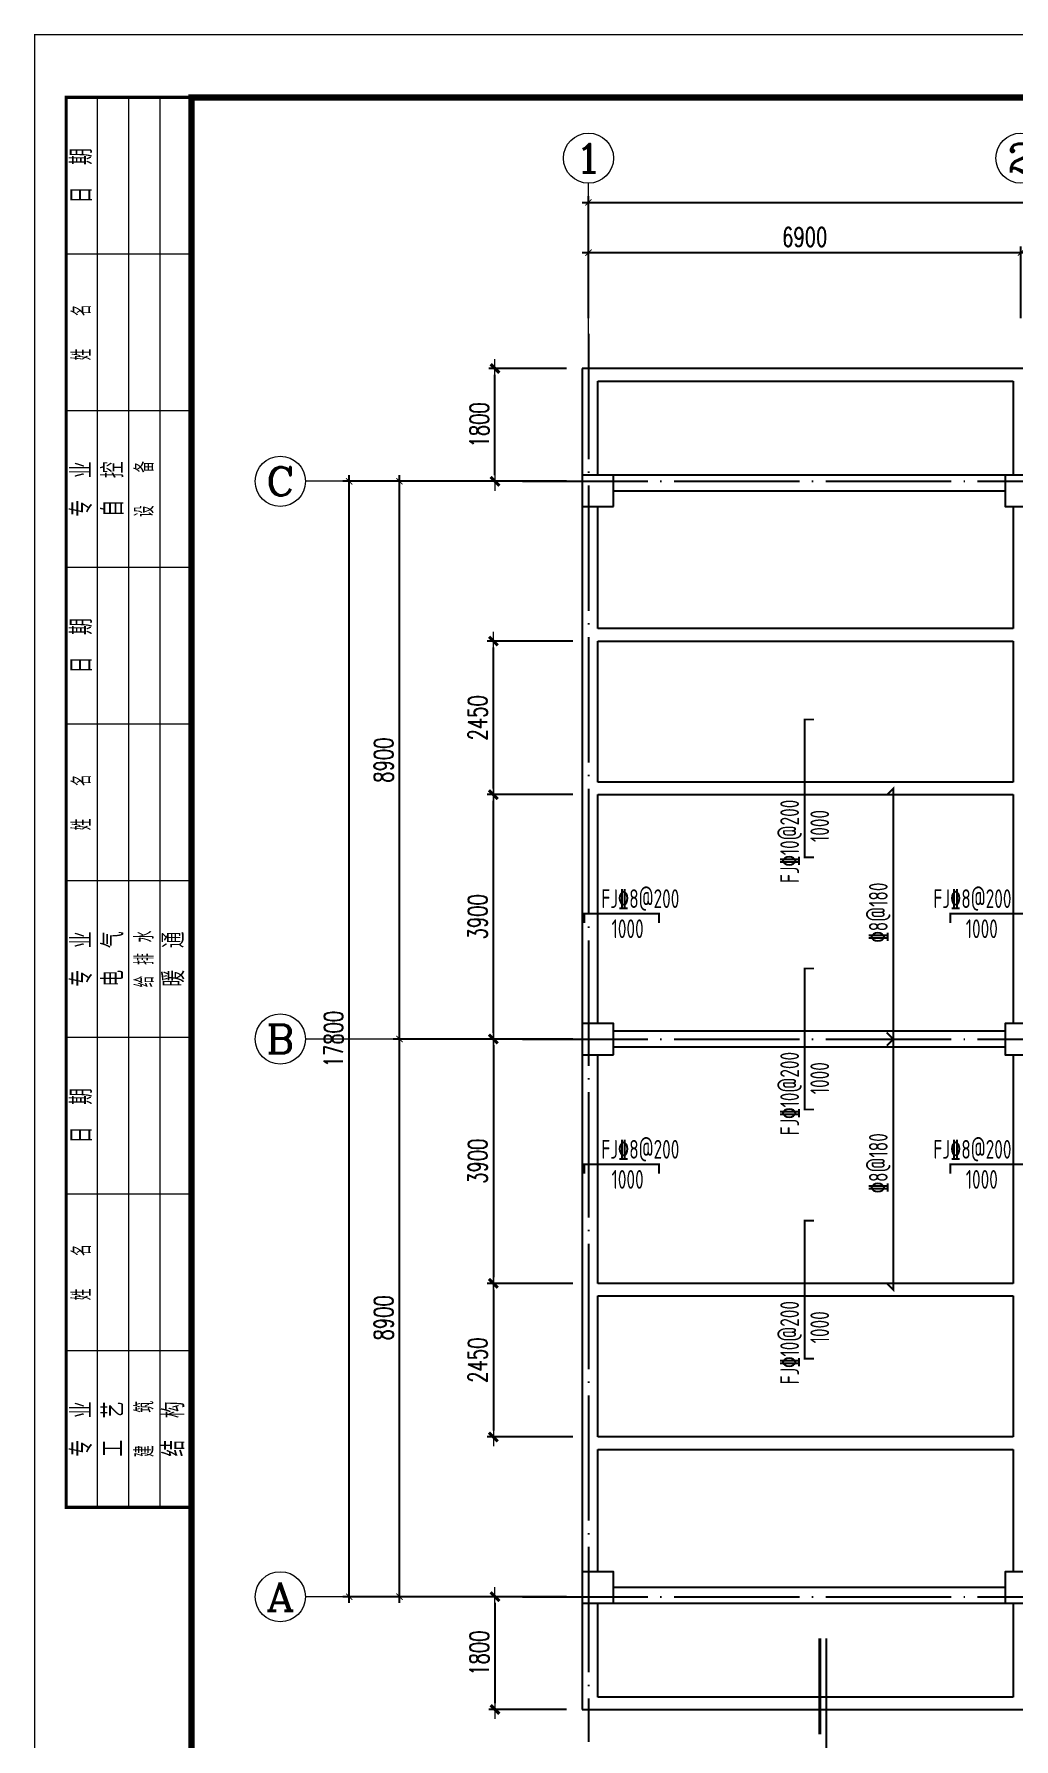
# Model space of a CAD drawing. Extents: x -21254 to 860439, y -324318 to 454338.
# Drawn here: x 170060 to 185691, y -185598 to -158393 of the extents above; entities that cross this region are included whole.
import ezdxf
from ezdxf.enums import TextEntityAlignment as Align

# ---------------------------------------------------------------- set-up
doc = ezdxf.new("R2010")
doc.units = 0
doc.header["$LTSCALE"] = 1000
doc.header["$MEASUREMENT"] = 0
doc.linetypes.add('DOTE', pattern=[2.42, 2, -0.2, 0.02, -0.2])
doc.layers.get('0').update_dxf_attribs({"linetype": 'CONTINUOUS'})
doc.layers.get('Defpoints').update_dxf_attribs({"linetype": 'CONTINUOUS', "lineweight": 5})
for name, color, linetype in [('AXIS_TEXT', 7, 'CONTINUOUS'), ('BEAM_CONT', 4, 'CONTINUOUS'), ('COLU', 7, 'CONTINUOUS'), ('DIMENSION', 3, 'CONTINUOUS'), ('DOTE', 1, 'DOTE'), ('FSK_FREIN', 2, 'CONTINUOUS'), ('FSK_FTEXT', 4, 'CONTINUOUS'), ('FSK_ZREIN', 1, 'CONTINUOUS'), ('FSK_ZTEXT', 3, 'CONTINUOUS')]:
    doc.layers.add(name, color=color, linetype=linetype)
doc.layers.add('DIM', color=3, linetype='CONTINUOUS', lineweight=5)
doc.layers.add('FRAME', color=3, linetype='CONTINUOUS', lineweight=5)
doc.styles.add('_TCH_AXIS', font='COMPLEX', dxfattribs={"bigfont": 'GBCBIG'})
doc.styles.add('BW_Rein', font='Tssdeng.shx', dxfattribs={"width": 0.7, "bigfont": 'hztxt.shx'})
doc.styles.add('COMPLEX', font='COMPLEX')
doc.styles.add('DXFS', font='txt.shx', dxfattribs={"width": 0.65, "bigfont": 'dxfs.shx'})
doc.styles.add('TSSD_Dimension', font='TXT.shx', dxfattribs={"width": 0.7, "bigfont": 'hztxt.shx'})
doc.dimstyles.new('TSSD_100_100$0', dxfattribs={"dimtxt": 300, "dimasz": 100, "dimexe": 100, "dimexo": 250, "dimgap": 100, "dimtad": 1, "dimdec": 0, "dimzin": 0, "dimdsep": 46, "dimtxsty": 'TSSD_Dimension', "dimblk1": '_tsdbk', "dimblk2": '_tsdbk', "dimsah": 1, "dimcen": 0, "dimdle": 100, "dimclrt": 7, "dimadec": 1, "dimazin": 0, "dimtfac": 1, "dimtdec": 0, "dimtix": 1, "dimtmove": 2, "dimatfit": 3, "dimldrblk": '_tsdbk', "dimfxl": 100, "dimtolj": 1, "dimtzin": 0, "dimarcsym": 0})

# ---------------------------------------------------------------- blocks, each defined once
blk = doc.blocks.new('_ARCHTICK')
at = {"color": 0, "linetype": 'ByBlock', "const_width": 0.15}
blk.add_lwpolyline([(-0.5, -0.5), (0.5, 0.5)], dxfattribs=at)
blk = doc.blocks.new('*D734')
at = {"layer": 'Defpoints', "color": 0, "ltscale": 0.5, "transparency": 16777216}
for p in [(175888, -174429), (177850, -174429), (177850, -183329)]:
    blk.add_point(p, dxfattribs=at)
at = {"layer": 'DIM', "color": 0, "lineweight": -2, "ltscale": 0.5, "transparency": 16777216}
for p, q in [((175888, -183429), (175888, -174329)), ((177600, -174429), (175788, -174429)), ((177600, -183329), (175788, -183329))]:
    blk.add_line(p, q, dxfattribs=at)
at = {"layer": 'DIM', "color": 0, "lineweight": -2, "ltscale": 0.5, "transparency": 16777216, "xscale": 100, "yscale": 100, "zscale": 100}
for p, rotation in [((175888, -174429), 90), ((175888, -183329), 270)]:
    blk.add_blockref('_ARCHTICK', p, dxfattribs=dict(at, rotation=rotation))
at = {"layer": 'DIM', "color": 3, "ltscale": 0.5, "transparency": 16777216, "insert": (175638, -178879), "char_height": 300, "attachment_point": 5, "rotation": 90, "style": 'TSSD_Dimension'}
blk.add_mtext('\\A1;8900', dxfattribs=at)
blk = doc.blocks.new('*D735')
at = {"layer": 'Defpoints', "color": 0, "ltscale": 0.5, "transparency": 16777216}
for p in [(175888, -165529), (177850, -165529), (177850, -174429)]:
    blk.add_point(p, dxfattribs=at)
at = {"layer": 'DIM', "color": 0, "lineweight": -2, "ltscale": 0.5, "transparency": 16777216}
for p, q in [((177600, -165529), (175788, -165529)), ((175888, -174529), (175888, -165429)), ((177600, -174429), (175788, -174429))]:
    blk.add_line(p, q, dxfattribs=at)
at = {"layer": 'DIM', "color": 0, "lineweight": -2, "ltscale": 0.5, "transparency": 16777216, "xscale": 100, "yscale": 100, "zscale": 100}
for p, rotation in [((175888, -165529), 90), ((175888, -174429), 270)]:
    blk.add_blockref('_ARCHTICK', p, dxfattribs=dict(at, rotation=rotation))
at = {"layer": 'DIM', "color": 3, "ltscale": 0.5, "transparency": 16777216, "insert": (175638, -169979), "char_height": 300, "attachment_point": 5, "rotation": 90, "style": 'TSSD_Dimension'}
blk.add_mtext('\\A1;8900', dxfattribs=at)
blk = doc.blocks.new('*D736')
at = {"layer": 'Defpoints', "color": 0, "ltscale": 0.5, "transparency": 16777216}
for p in [(175088, -165529), (177850, -165529), (177850, -183329)]:
    blk.add_point(p, dxfattribs=at)
at = {"layer": 'DIM', "color": 0, "lineweight": -2, "ltscale": 0.5, "transparency": 16777216}
for p, q in [((177600, -165529), (174988, -165529)), ((175088, -183429), (175088, -165429)), ((177600, -183329), (174988, -183329))]:
    blk.add_line(p, q, dxfattribs=at)
at = {"layer": 'DIM', "color": 0, "lineweight": -2, "ltscale": 0.5, "transparency": 16777216, "xscale": 100, "yscale": 100, "zscale": 100}
for p, rotation in [((175088, -165529), 90), ((175088, -183329), 270)]:
    blk.add_blockref('_ARCHTICK', p, dxfattribs=dict(at, rotation=rotation))
at = {"layer": 'DIM', "color": 3, "ltscale": 0.5, "transparency": 16777216, "insert": (174838, -174429), "char_height": 300, "attachment_point": 5, "rotation": 90, "style": 'TSSD_Dimension'}
blk.add_mtext('\\A1;17800', dxfattribs=at)
blk = doc.blocks.new('*D737')
at = {"layer": 'Defpoints', "color": 0, "ltscale": 0.5, "transparency": 16777216}
for p in [(185804, -161880), (178904, -163175), (185804, -163175)]:
    blk.add_point(p, dxfattribs=at)
at = {"layer": 'DIM', "color": 0, "lineweight": -2, "ltscale": 0.5, "transparency": 16777216}
for p, q in [((178904, -162925), (178904, -161780)), ((185804, -162925), (185804, -161780)), ((178804, -161880), (185904, -161880))]:
    blk.add_line(p, q, dxfattribs=at)
at = {"layer": 'DIM', "color": 0, "lineweight": -2, "ltscale": 0.5, "transparency": 16777216, "xscale": 100, "yscale": 100, "zscale": 100, "rotation": 180}
blk.add_blockref('_ARCHTICK', (178904, -161880), dxfattribs=at)
at = {"layer": 'DIM', "color": 0, "lineweight": -2, "ltscale": 0.5, "transparency": 16777216, "xscale": 100, "yscale": 100, "zscale": 100}
blk.add_blockref('_ARCHTICK', (185804, -161880), dxfattribs=at)
at = {"layer": 'DIM', "color": 3, "ltscale": 0.5, "transparency": 16777216, "insert": (182354, -161630), "char_height": 300, "attachment_point": 5, "style": 'TSSD_Dimension'}
blk.add_mtext('\\A1;6900', dxfattribs=at)
blk = doc.blocks.new('*D749')
at = {"layer": 'Defpoints', "color": 0, "ltscale": 0.5, "transparency": 16777216}
for p in [(254204, -161080), (178904, -163175), (254204, -163175)]:
    blk.add_point(p, dxfattribs=at)
at = {"layer": 'DIM', "color": 0, "lineweight": -2, "ltscale": 0.5, "transparency": 16777216}
for p, q in [((178904, -162925), (178904, -160980)), ((254204, -162925), (254204, -160980)), ((178804, -161080), (254304, -161080))]:
    blk.add_line(p, q, dxfattribs=at)
at = {"layer": 'DIM', "color": 0, "lineweight": -2, "ltscale": 0.5, "transparency": 16777216, "xscale": 100, "yscale": 100, "zscale": 100, "rotation": 180}
blk.add_blockref('_ARCHTICK', (178904, -161080), dxfattribs=at)
at = {"layer": 'DIM', "color": 0, "lineweight": -2, "ltscale": 0.5, "transparency": 16777216, "xscale": 100, "yscale": 100, "zscale": 100}
blk.add_blockref('_ARCHTICK', (254204, -161080), dxfattribs=at)
at = {"layer": 'DIM', "color": 3, "ltscale": 0.5, "transparency": 16777216, "insert": (216554, -160830), "char_height": 300, "attachment_point": 5, "style": 'TSSD_Dimension'}
blk.add_mtext('\\A1;75300', dxfattribs=at)
blk = doc.blocks.new('_AXISO')
blk.add_circle((0, 0), 0.5)
at = {"layer": 'AXIS_TEXT', "style": 'COMPLEX', "width": 1.041667}
blk.add_attdef('A', text='', height=0.56, dxfattribs=at).set_placement((-0.25, -0.28), (0.25, -0.28), align=Align.FIT)
blk = doc.blocks.new('_tsdbk')
blk.add_line((-1, 0), (1.5, 0))
at = {"const_width": 0.5}
blk.add_lwpolyline([(-0.7, -0.7), (0.7, 0.7)], dxfattribs=at)
blk = doc.blocks.new('*D765')
at = {"layer": 'Defpoints', "color": 0, "transparency": 16777216}
for p in [(178904, -174429), (177387, -178329), (178904, -178329)]:
    blk.add_point(p, dxfattribs=at)
at = {"layer": 'DIM', "color": 0, "lineweight": -2, "transparency": 16777216}
for p, q in [((178654, -174429), (177287, -174429)), ((177387, -174529), (177387, -178229)), ((178654, -178329), (177287, -178329))]:
    blk.add_line(p, q, dxfattribs=at)
at = {"layer": 'DIM', "color": 0, "lineweight": -2, "transparency": 16777216, "xscale": 100, "yscale": 100, "zscale": 100}
for p, rotation in [((177387, -174429), 89.99999999999993), ((177387, -178329), 269.9999999999999)]:
    blk.add_blockref('_tsdbk', p, dxfattribs=dict(at, rotation=rotation))
at = {"layer": 'DIM', "color": 7, "transparency": 16777216, "insert": (177137, -176379), "char_height": 300, "attachment_point": 5, "rotation": 90, "style": 'TSSD_Dimension'}
blk.add_mtext('\\A1;3900', dxfattribs=at)
blk = doc.blocks.new('*D766')
at = {"layer": 'Defpoints', "color": 0, "transparency": 16777216}
for p in [(178904, -178329), (177387, -180779), (178904, -180779)]:
    blk.add_point(p, dxfattribs=at)
at = {"layer": 'DIM', "color": 0, "lineweight": -2, "transparency": 16777216}
for p, q in [((178654, -178329), (177287, -178329)), ((177387, -178429), (177387, -180679)), ((178654, -180779), (177287, -180779))]:
    blk.add_line(p, q, dxfattribs=at)
at = {"layer": 'DIM', "color": 0, "lineweight": -2, "transparency": 16777216, "xscale": 100, "yscale": 100, "zscale": 100}
for p, rotation in [((177387, -178329), 89.99999999999993), ((177387, -180779), 269.9999999999999)]:
    blk.add_blockref('_tsdbk', p, dxfattribs=dict(at, rotation=rotation))
at = {"layer": 'DIM', "color": 7, "transparency": 16777216, "insert": (177137, -179554), "char_height": 300, "attachment_point": 5, "rotation": 90, "style": 'TSSD_Dimension'}
blk.add_mtext('\\A1;2450', dxfattribs=at)
blk = doc.blocks.new('*D767')
at = {"layer": 'Defpoints', "color": 0, "transparency": 16777216}
for p in [(177387, -170529), (178904, -170529), (178904, -174429)]:
    blk.add_point(p, dxfattribs=at)
at = {"layer": 'DIM', "color": 0, "lineweight": -2, "transparency": 16777216}
for p, q in [((178654, -170529), (177287, -170529)), ((177387, -174329), (177387, -170629)), ((178654, -174429), (177287, -174429))]:
    blk.add_line(p, q, dxfattribs=at)
at = {"layer": 'DIM', "color": 0, "lineweight": -2, "transparency": 16777216, "xscale": 100, "yscale": 100, "zscale": 100}
for p, rotation in [((177387, -170529), 89.99999999999994), ((177387, -174429), 269.9999999999999)]:
    blk.add_blockref('_tsdbk', p, dxfattribs=dict(at, rotation=rotation))
at = {"layer": 'DIM', "color": 7, "transparency": 16777216, "insert": (177137, -172479), "char_height": 300, "attachment_point": 5, "rotation": 90, "style": 'TSSD_Dimension'}
blk.add_mtext('\\A1;3900', dxfattribs=at)
blk = doc.blocks.new('*D768')
at = {"layer": 'Defpoints', "color": 0, "transparency": 16777216}
for p in [(177387, -168079), (178904, -168079), (178904, -170529)]:
    blk.add_point(p, dxfattribs=at)
at = {"layer": 'DIM', "color": 0, "lineweight": -2, "transparency": 16777216}
for p, q in [((178654, -168079), (177287, -168079)), ((177387, -170429), (177387, -168179)), ((178654, -170529), (177287, -170529))]:
    blk.add_line(p, q, dxfattribs=at)
at = {"layer": 'DIM', "color": 0, "lineweight": -2, "transparency": 16777216, "xscale": 100, "yscale": 100, "zscale": 100}
for p, rotation in [((177387, -168079), 89.99999999999994), ((177387, -170529), 269.9999999999999)]:
    blk.add_blockref('_tsdbk', p, dxfattribs=dict(at, rotation=rotation))
at = {"layer": 'DIM', "color": 7, "transparency": 16777216, "insert": (177137, -169304), "char_height": 300, "attachment_point": 5, "rotation": 90, "style": 'TSSD_Dimension'}
blk.add_mtext('\\A1;2450', dxfattribs=at)
blk = doc.blocks.new('*D769')
at = {"layer": 'Defpoints', "color": 0, "transparency": 16777216}
for p in [(178804, -183329), (177413, -185129), (178804, -185129)]:
    blk.add_point(p, dxfattribs=at)
at = {"layer": 'DIM', "color": 0, "lineweight": -2, "transparency": 16777216}
for p, q in [((178554, -183329), (177313, -183329)), ((177413, -183429), (177413, -185029)), ((178554, -185129), (177313, -185129))]:
    blk.add_line(p, q, dxfattribs=at)
at = {"layer": 'DIM', "color": 0, "lineweight": -2, "transparency": 16777216, "xscale": 100, "yscale": 100, "zscale": 100}
for p, rotation in [((177413, -183329), 89.99999999999993), ((177413, -185129), 269.9999999999999)]:
    blk.add_blockref('_tsdbk', p, dxfattribs=dict(at, rotation=rotation))
at = {"layer": 'DIM', "color": 7, "transparency": 16777216, "insert": (177163, -184229), "char_height": 300, "attachment_point": 5, "rotation": 90, "style": 'TSSD_Dimension'}
blk.add_mtext('\\A1;1800', dxfattribs=at)
blk = doc.blocks.new('*D770')
at = {"layer": 'Defpoints', "color": 0, "transparency": 16777216}
for p in [(177413, -163729), (178804, -163729), (178804, -165529)]:
    blk.add_point(p, dxfattribs=at)
at = {"layer": 'DIM', "color": 0, "lineweight": -2, "transparency": 16777216}
for p, q in [((178554, -163729), (177313, -163729)), ((177413, -165429), (177413, -163829)), ((178554, -165529), (177313, -165529))]:
    blk.add_line(p, q, dxfattribs=at)
at = {"layer": 'DIM', "color": 0, "lineweight": -2, "transparency": 16777216, "xscale": 100, "yscale": 100, "zscale": 100}
for p, rotation in [((177413, -163729), 89.99999999999994), ((177413, -165529), 269.9999999999999)]:
    blk.add_blockref('_tsdbk', p, dxfattribs=dict(at, rotation=rotation))
at = {"layer": 'DIM', "color": 7, "transparency": 16777216, "insert": (177163, -164629), "char_height": 300, "attachment_point": 5, "rotation": 90, "style": 'TSSD_Dimension'}
blk.add_mtext('\\A1;1800', dxfattribs=at)
blk = doc.blocks.new('BW-43542453', base_point=(595792, -20487, 0))
at = {"layer": 'FRAME'}
for points, const_width in [([(595792, 21513), (595792, -20487), (699892, -20487), (699892, 21513)], 20), ([(598292, 20513), (598292, -19487), (698892, -19487), (698892, 20513)], 100)]:
    blk.add_lwpolyline(points, close=True, dxfattribs=dict(at, const_width=const_width))
at = {"layer": 'FRAME', "const_width": 50}
blk.add_lwpolyline([(598292, 20513), (596292, 20513), (596292, -1987), (598292, -1987)], dxfattribs=at)
at = {"layer": 'FRAME'}
for points in [[(596792, -1987), (596792, 20513)], [(597292, -1987), (597292, 20513)], [(597792, -1987), (597792, 20513)], [(598292, 18013), (596292, 18013)], [(598292, 15513), (596292, 15513)], [(598292, 13013), (596292, 13013)], [(598292, 10513), (596292, 10513)], [(598292, 8013), (596292, 8013)], [(598292, 5513), (596292, 5513)], [(598292, 3013), (596292, 3013)], [(598292, 513), (596292, 513)]]:
    blk.add_lwpolyline(points, dxfattribs=at)
at = {"layer": 'FRAME', "char_height": 300, "attachment_point": 5, "rotation": 90, "style": 'DXFS'}
for s, insert, width in [('{\\f宋体|b0|i0|c134|p2;日\\Ftxt.shx,dxfs.shx|c134;  \\f宋体|b0|i0|c134|p2;期\\P}', (596542, 19263), 1132.5), ('姓   名', (596542, 16763), 1185), ('{\\f宋体|b0|i0|c134|p2;自\\Ftxt.shx,dxfs.shx|c134;  \\f宋体|b0|i0|c134|p2;控\\P}', (597042, 14263), 1148.25), ('设   备', (597542, 14263), 1227), ('{\\f宋体|b0|i0|c134|p2;专\\Ftxt.shx,dxfs.shx|c134;  \\f宋体|b0|i0|c134|p2;业\\P}', (596542, 14263), 1203.38), ('{\\f宋体|b0|i0|c134|p2;日\\Ftxt.shx,dxfs.shx|c134;  \\f宋体|b0|i0|c134|p2;期\\P}', (596542, 11763), 1132.5), ('姓   名', (596542, 9263), 1185), ('{\\f宋体|b0|i0|c134|p2;专\\Ftxt.shx,dxfs.shx|c134;  \\f宋体|b0|i0|c134|p2;业\\P}', (596542, 6763), 1203.38), ('{\\f宋体|b0|i0|c134|p2;电\\Ftxt.shx,dxfs.shx|c134;  \\f宋体|b0|i0|c134|p2;气\\P}', (597042, 6763), 1182.38), ('给 排 水', (597542, 6763), 1352.62), ('{\\f宋体|b0|i0|c134|p2;暖\\Ftxt.shx,dxfs.shx|c134;  \\f宋体|b0|i0|c134|p2;通\\P}', (598012, 6763), 1200.75), ('{\\f宋体|b0|i0|c134|p2;日\\Ftxt.shx,dxfs.shx|c134;  \\f宋体|b0|i0|c134|p2;期\\P}', (596542, 4263), 1132.5), ('姓   名', (596542, 1763), 1185), ('{\\f宋体|b0|i0|c134|p2;专\\Ftxt.shx,dxfs.shx|c134;  \\f宋体|b0|i0|c134|p2;业\\P}', (596542, -737), 1203.38), ('{\\f宋体|b0|i0|c134|p2;工\\Ftxt.shx,dxfs.shx|c134;  \\f宋体|b0|i0|c134|p2;艺\\P}', (597042, -737), 1177.12), ('建   筑', (597542, -737), 1206), ('{\\f宋体|b0|i0|c134|p2;结\\Ftxt.shx,dxfs.shx|c134;  \\f宋体|b0|i0|c134|p2;构\\P}', (598012, -737), 1192.88)]:
    blk.add_mtext(s, dxfattribs=dict(at, insert=insert, width=width))

msp = doc.modelspace()

# ---------------------------------------------------------------- linework, layer by layer
at = {"layer": 'BEAM_CONT'}
for p, q in [((229103.87, -163729.465), (178803.883, -163729.465)), ((178803.883, -163729.465), (178803.894, -165429.541)), ((179053.884, -163929.465), (185678.884, -163929.465)), ((179053.894, -165429.541), (179053.884, -163929.465)), ((185678.884, -163929.465), (185678.894, -165429.541)), ((185553.895, -165429.541), (179303.895, -165429.541)), ((179303.895, -165679.541), (185553.895, -165679.541)), ((178803.895, -165929.541), (178803.895, -174179.465)), ((179053.895, -167879.465), (179053.895, -165929.541)), ((185678.895, -165929.541), (185678.895, -167879.465)), ((185678.895, -167879.465), (179053.895, -167879.465)), ((179053.895, -170329.465), (179053.895, -168079.465)), ((179053.895, -168079.465), (185678.895, -168079.465)), ((185678.895, -168079.465), (185678.895, -170329.465)), ((185678.895, -170329.465), (179053.895, -170329.465)), ((179053.895, -170529.465), (185678.895, -170529.465)), ((179053.895, -174179.465), (179053.895, -170529.465)), ((185678.895, -170529.465), (185678.895, -174179.465)), ((185553.895, -174304.465), (179303.895, -174304.465)), ((179303.895, -174554.465), (185553.895, -174554.465)), ((178803.895, -174679.465), (178803.895, -182929.541)), ((179053.895, -178329.465), (179053.895, -174679.465)), ((185678.895, -174679.465), (185678.895, -178329.465)), ((185678.895, -178329.465), (179053.895, -178329.465)), ((179053.895, -180779.465), (179053.895, -178529.465)), ((179053.895, -178529.465), (185678.895, -178529.465)), ((185678.895, -178529.465), (185678.895, -180779.465)), ((185678.895, -180779.465), (179053.895, -180779.465)), ((179053.895, -180979.465), (185678.895, -180979.465)), ((179053.895, -182929.541), (179053.895, -180979.465)), ((185678.895, -180979.465), (185678.895, -182929.541)), ((185553.895, -183179.541), (179303.895, -183179.541)), ((178803.895, -183429.541), (178803.895, -185129.465)), ((179053.895, -184929.465), (179053.895, -183429.541)), ((179153.895, -183429.541), (185553.895, -183429.541)), ((185678.895, -183429.541), (185678.895, -184929.465)), ((185678.895, -184929.465), (179053.895, -184929.465)), ((178803.895, -185129.465), (229103.895, -185129.465))]:
    msp.add_line(p, q, dxfattribs=at)
at = {"layer": 'COLU'}
for points in [[(179303.895, -165929.541), (179303.895, -165429.541), (178803.895, -165429.541), (178803.895, -165929.541)], [(186053.895, -165929.541), (186053.895, -165429.541), (185553.895, -165429.541), (185553.895, -165929.541)], [(179303.895, -174679.465), (179303.895, -174179.465), (178803.895, -174179.465), (178803.895, -174679.465)], [(186053.895, -174679.465), (186053.895, -174179.465), (185553.895, -174179.465), (185553.895, -174679.465)], [(179303.895, -183429.541), (179303.895, -182929.541), (178803.895, -182929.541), (178803.895, -183429.541)], [(186053.895, -183429.541), (186053.895, -182929.541), (185553.895, -182929.541), (185553.895, -183429.541)]]:
    msp.add_lwpolyline(points, close=True, dxfattribs=at)
at = {"layer": 'DIM', "ltscale": 0.5}
for p, q in [((178903.895, -163175.235), (178903.895, -160772.441)), ((177850.296, -165529.465), (174387.678, -165529.465)), ((177850.296, -174429.465), (174387.678, -174429.465)), ((177850.296, -183329.465), (174387.678, -183329.465))]:
    msp.add_line(p, q, dxfattribs=at)
at = {"layer": 'DIMENSION'}
msp.add_line((182696.132, -183993.483), (182696.132, -185871.321), dxfattribs=at)
at = {"layer": 'DIMENSION', "const_width": 50}
msp.add_lwpolyline([(182596.132, -183993.483), (182596.132, -185526.75)], dxfattribs=at)
at = {"layer": 'DOTE', "linetype": 'DOTE'}
for p, q in [((178903.895, -163175.235), (178903.895, -185643.96)), ((177850.296, -165529.465), (255392.61, -165529.465)), ((177850.296, -174429.465), (255392.61, -174429.465)), ((177850.296, -183329.465), (255392.61, -183329.465))]:
    msp.add_line(p, q, dxfattribs=at)
at = {"layer": 'FSK_FREIN', "const_width": 30}
for points in [[(182503.895, -171529.465), (182353.895, -171529.465), (182353.895, -169329.465), (182503.895, -169329.465)], [(178838.895, -172579.465), (178838.895, -172429.465), (180028.895, -172429.465), (180028.895, -172579.465)], [(184678.895, -172579.465), (184678.895, -172429.465), (185868.895, -172429.465), (185868.895, -172579.465)], [(182503.895, -175554.465), (182353.895, -175554.465), (182353.895, -173304.465), (182503.895, -173304.465)], [(178838.895, -176579.465), (178838.895, -176429.465), (180028.895, -176429.465), (180028.895, -176579.465)], [(184678.895, -176579.465), (184678.895, -176429.465), (185868.895, -176429.465), (185868.895, -176579.465)], [(182503.895, -179529.465), (182353.895, -179529.465), (182353.895, -177329.465), (182503.895, -177329.465)]]:
    msp.add_lwpolyline(points, dxfattribs=at)
at = {"layer": 'FSK_ZREIN', "const_width": 30}
for points in [[(183662.329, -174323.399), (183768.395, -174429.465), (183768.395, -170429.465), (183662.329, -170535.531)], [(183662.329, -178323.399), (183768.395, -178429.465), (183768.395, -174429.465), (183662.329, -174535.531)]]:
    msp.add_lwpolyline(points, dxfattribs=at)

# ---------------------------------------------------------------- block references
at = {"layer": 'DIM', "ltscale": 0.5}
ref = msp.add_blockref('_AXISO', (178903.895, -160372.441), dxfattribs=dict(at, xscale=800, yscale=800, zscale=800))
ref.add_attrib('A', '1', dxfattribs={"layer": 'AXIS_TEXT', "height": 452.548, "style": '_TCH_AXIS', "width": 2.333333}).set_placement((178677.621, -160598.716), (179130.169, -160598.716), align=Align.FIT)
ref = msp.add_blockref('_AXISO', (185803.895, -160372.441), dxfattribs=dict(at, xscale=800, yscale=800, zscale=800))
ref.add_attrib('A', '2', dxfattribs={"layer": 'AXIS_TEXT', "height": 452.548, "style": '_TCH_AXIS', "width": 1.5}).set_placement((185577.621, -160598.716), (186030.169, -160598.716), align=Align.FIT)
ref = msp.add_blockref('_AXISO', (173987.678, -165529.465), dxfattribs=dict(at, xscale=800, yscale=800, zscale=800))
ref.add_attrib('A', 'C', dxfattribs={"layer": 'AXIS_TEXT', "height": 452.548, "style": '_TCH_AXIS', "width": 1.4}).set_placement((173761.403, -165755.739), (174213.952, -165755.739), align=Align.FIT)
ref = msp.add_blockref('_AXISO', (173987.678, -174429.465), dxfattribs=dict(at, xscale=800, yscale=800, zscale=800))
ref.add_attrib('A', 'B', dxfattribs={"layer": 'AXIS_TEXT', "height": 452.548, "style": '_TCH_AXIS', "width": 1.235294}).set_placement((173761.403, -174655.739), (174213.952, -174655.739), align=Align.FIT)
ref = msp.add_blockref('_AXISO', (173987.678, -183329.465), dxfattribs=dict(at, xscale=800, yscale=800, zscale=800))
ref.add_attrib('A', 'A', dxfattribs={"layer": 'AXIS_TEXT', "height": 452.548, "style": '_TCH_AXIS', "width": 1.166667}).set_placement((173761.403, -183555.739), (174213.952, -183555.739), align=Align.FIT)
at = {"layer": 'DIMENSION'}
msp.add_blockref('BW-43542453', (170070.236, -200402.655, 0), dxfattribs=at)

# ---------------------------------------------------------------- texts
at = {"layer": 'FSK_FTEXT', "style": 'BW_Rein', "width": 0.7}
for p in [(182263.895, -170609.465), (182263.895, -174634.465), (182263.895, -178609.465)]:
    msp.add_text('FJ%%13210@200', height=300, rotation=89.9999923, dxfattribs=at).set_placement(p, align=Align.RIGHT)
for p in [(182443.895, -171029.465), (182443.895, -175054.465), (182443.895, -179029.465)]:
    msp.add_text('1000', height=300, rotation=89.9999923, dxfattribs=at).set_placement(p, align=Align.TOP_CENTER)
for p in [(179108.895, -172339.465), (184407.173, -172339.465), (179108.895, -176339.465), (184407.173, -176339.465)]:
    msp.add_text('FJ%%1328@200', height=300, dxfattribs=at).set_placement(p)
for p in [(179528.895, -172519.465), (185178.895, -172519.465), (179528.895, -176519.465), (185178.895, -176519.465)]:
    msp.add_text('1000', height=300, dxfattribs=at).set_placement(p, align=Align.TOP_CENTER)
at = {"layer": 'FSK_ZTEXT', "style": 'BW_Rein', "width": 0.7}
for p in [(183678.395, -172889.85), (183678.395, -176889.85)]:
    msp.add_text('%%1328@180', height=300, rotation=90, dxfattribs=at).set_placement(p)

# ---------------------------------------------------------------- dimensions: what is measured, and where the dimension line sits
at = {"layer": 'DIM', "ltscale": 0.5}
for p1, p2, distance, picture, middle in [((178903.895, -163175.235), (254203.895, -163175.235), 2095.254, '*D749', (216553.895, -160829.98)), ((178903.895, -163175.235), (185803.895, -163175.235), 1295.254, '*D737', (182353.895, -161629.98)), ((177850.296, -183329.465), (177850.296, -165529.465), 2762.618, '*D736', (174837.678, -174429.465)), ((177850.296, -174429.465), (177850.296, -165529.465), 1962.618, '*D735', (175637.678, -169979.465)), ((177850.296, -183329.465), (177850.296, -174429.465), 1962.618, '*D734', (175637.678, -178879.465))]:
    dim = msp.add_aligned_dim(p1=p1, p2=p2, distance=distance, dimstyle='TSSD_100_100$0', override={"dimblk": 'ARCHTICK', "dimsah": 0, "dimclrt": 3, "dimadec": 0, "dimfxl": 1}, dxfattribs=at)
    dim.commit()
    dim.dimension.update_dxf_attribs({"geometry": picture, "text_midpoint": middle})
at = {"layer": 'DIM'}
for base, p1, p2, angle, picture, middle in [((177412.722, -163729.465), (178803.895, -165529.465), (178803.895, -163729.465), 270, '*D770', (177162.722, -164629.465)), ((177387.491, -168079.465), (178903.895, -170529.465), (178903.895, -168079.465), 270, '*D768', (177137.491, -169304.465)), ((177387.491, -170529.465), (178903.895, -174429.465), (178903.895, -170529.465), 270, '*D767', (177137.491, -172479.465)), ((177387.491, -178329.465), (178903.895, -174429.465), (178903.895, -178329.465), 90, '*D765', (177137.491, -176379.465)), ((177387.491, -180779.465), (178903.895, -178329.465), (178903.895, -180779.465), 90, '*D766', (177137.491, -179554.465)), ((177412.722, -185129.465), (178803.895, -183329.465), (178803.895, -185129.465), 90, '*D769', (177162.722, -184229.465))]:
    dim = msp.add_linear_dim(base=base, p1=p1, p2=p2, angle=angle, dimstyle='TSSD_100_100$0', dxfattribs=at)
    dim.commit()
    dim.dimension.update_dxf_attribs({"geometry": picture, "text_midpoint": middle})

doc.saveas('drawing.dxf')
